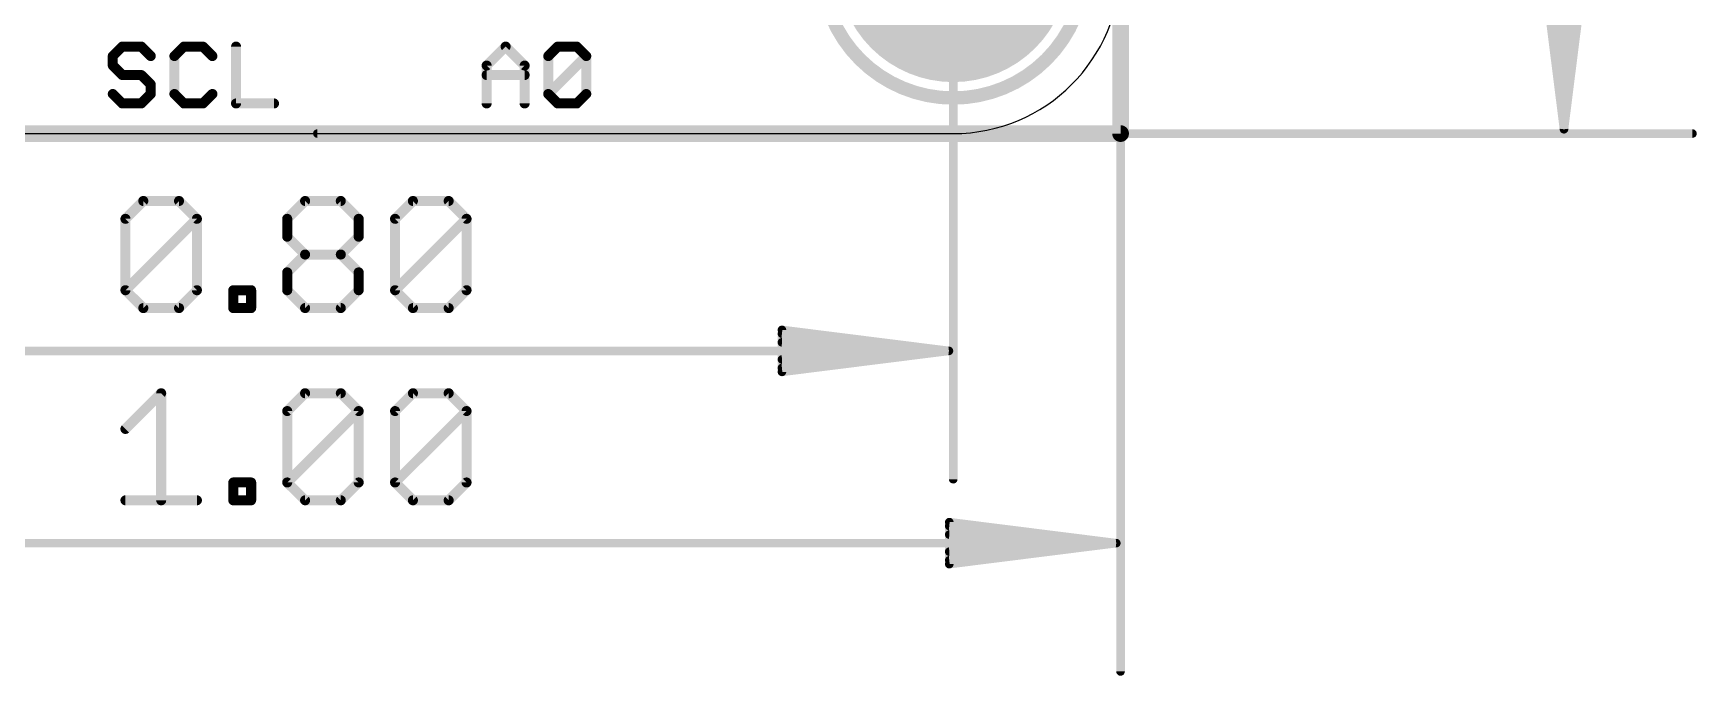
# Model space of a CAD drawing. Extents: x -3.8 to 34.1, y -8.2 to 17.9.
# Drawn here: x 8.9 to 34.15, y -8.24 to 1.52 of the extents above; entities that cross this region are included whole.
import ezdxf

# ---------------------------------------------------------------- set-up
doc = ezdxf.new("R2010")
doc.units = 0
for name, color, linetype in [('1', 12, 'CONTINUOUS'), ('16', 132, 'CONTINUOUS'), ('17', 110, 'CONTINUOUS'), ('20', 53, 'CONTINUOUS'), ('21', 53, 'CONTINUOUS'), ('47', 253, 'CONTINUOUS')]:
    doc.layers.add(name, color=color, linetype=linetype)

# ---------------------------------------------------------------- blocks, each defined once
blk = doc.blocks.new('ROUNDP')
at = {"const_width": 0.5}
blk.add_lwpolyline([(0, -0.25, 1), (0, 0.25, 1), (0, -0.25)], format="xyb", dxfattribs=at)

msp = doc.modelspace()

# ---------------------------------------------------------------- linework, layer by layer
at = {"layer": '1', "const_width": 0.254}
for points in [[(25.4, 17.78), (25.4, 0)], [(25.4, 0), (0, 0)]]:
    msp.add_lwpolyline(points, dxfattribs=at)
at = {"layer": '1', "const_width": 0.127}
for points in [[(25.3365, 0, 1), (25.4635, 0)], [(25.4, -0.0635, 1), (25.4, 0.0635)]]:
    msp.add_lwpolyline(points, format="xyb", dxfattribs=at)
at = {"layer": '16', "const_width": 0.254}
for points in [[(25.4, 17.78), (25.4, 0)], [(25.4, 0), (0, 0)]]:
    msp.add_lwpolyline(points, dxfattribs=at)
at = {"layer": '16', "const_width": 0.127}
for points in [[(25.3365, 0, 1), (25.4635, 0)], [(25.4, -0.0635, 1), (25.4, 0.0635)]]:
    msp.add_lwpolyline(points, format="xyb", dxfattribs=at)
at = {"layer": '20'}
msp.add_line((2.54, 0), (22.86, 0), dxfattribs=at)
msp.add_arc((22.86, 2.54), 2.54, 270, 0, dxfattribs=at)
at = {"layer": '21'}
for points, const_width in [([(22.86, 0.54, 1), (22.86, 4.54, 1), (22.86, 0.54)], 0.2032), ([(10.247, 1.3596, 1), (10.247, 1.2834)], 0.0762), ([(10.2739, 1.2946, 1), (10.22, 1.3485)], 0.0762), ([(10.562, 1.3485, 1), (10.5081, 1.2946)], 0.0762), ([(10.5351, 1.2834, 1), (10.5351, 1.3596)], 0.0762), ([(11.1825, 1.3596, 1), (11.1825, 1.2834)], 0.0762), ([(11.2094, 1.2946, 1), (11.1556, 1.3485)], 0.0762), ([(11.4976, 1.3485, 1), (11.4437, 1.2946)], 0.0762), ([(11.4706, 1.2834, 1), (11.4706, 1.3596)], 0.0762), ([(12.0121, 1.3215, 1), (11.9359, 1.3215)], 0.0762), ([(16.0927, 1.3485, 1), (16.0389, 1.2946)], 0.0762), ([(16.0927, 1.2946, 1), (16.0389, 1.3485)], 0.0762), ([(16.8573, 1.3596, 1), (16.8573, 1.2834)], 0.0762), ([(16.8842, 1.2946, 1), (16.8303, 1.3485)], 0.0762), ([(17.1723, 1.3485, 1), (17.1184, 1.2946)], 0.0762), ([(17.1454, 1.2834, 1), (17.1454, 1.3596)], 0.0762), ([(10.141, 1.1775, 1), (10.0648, 1.1775)], 0.0762), ([(10.076, 1.2044, 1), (10.1299, 1.1505)], 0.0762), ([(10.1299, 1.0604, 1), (10.076, 1.0065)], 0.0762), ([(10.0648, 1.0334, 1), (10.141, 1.0334)], 0.0762), ([(10.6522, 1.1505, 1), (10.7061, 1.2044)], 0.0762), ([(11.0765, 1.1775, 1), (11.0003, 1.1775)], 0.0762), ([(11.0115, 1.2044, 1), (11.0654, 1.1505)], 0.0762), ([(11.5877, 1.1505, 1), (11.6416, 1.2044)], 0.0762), ([(15.7507, 1.0604, 1), (15.8046, 1.0065)], 0.0762), ([(15.8158, 1.0334, 1), (15.7396, 1.0334)], 0.0762), ([(16.392, 1.0334, 1), (16.3158, 1.0334)], 0.0762), ([(16.327, 1.0065, 1), (16.3808, 1.0604)], 0.0762), ([(16.7513, 1.1775, 1), (16.6751, 1.1775)], 0.0762), ([(16.6863, 1.2044, 1), (16.7401, 1.1505)], 0.0762), ([(17.3275, 1.1775, 1), (17.2513, 1.1775)], 0.0762), ([(17.3164, 1.1505, 1), (17.2625, 1.2044)], 0.0762), ([(17.2625, 1.1505, 1), (17.3164, 1.2044)], 0.0762), ([(10.247, 0.9275, 1), (10.247, 0.8513)], 0.0762), ([(10.22, 0.8624, 1), (10.2739, 0.9163)], 0.0762), ([(10.562, 0.9163, 1), (10.5081, 0.8624)], 0.0762), ([(10.5351, 0.8513, 1), (10.5351, 0.9275)], 0.0762), ([(10.7172, 0.7453, 1), (10.641, 0.7453)], 0.0762), ([(10.6522, 0.7184, 1), (10.7061, 0.7723)], 0.0762), ([(15.7777, 0.9275, 1), (15.7777, 0.8513)], 0.0762), ([(16.3539, 0.8513, 1), (16.3539, 0.9275)], 0.0762), ([(10.1299, 0.6282, 1), (10.076, 0.5743)], 0.0762), ([(10.247, 0.4953, 1), (10.247, 0.4191)], 0.0762), ([(10.22, 0.4303, 1), (10.2739, 0.4841)], 0.0762), ([(10.5081, 0.4841, 1), (10.562, 0.4303)], 0.0762), ([(10.5351, 0.4191, 1), (10.5351, 0.4953)], 0.0762), ([(10.641, 0.6013, 1), (10.7172, 0.6013)], 0.0762), ([(10.7061, 0.5743, 1), (10.6522, 0.6282)], 0.0762), ([(11.0654, 0.6282, 1), (11.0115, 0.5743)], 0.0762), ([(11.0003, 0.6013, 1), (11.0765, 0.6013)], 0.0762), ([(11.1825, 0.4953, 1), (11.1825, 0.4191)], 0.0762), ([(11.1556, 0.4303, 1), (11.2094, 0.4841)], 0.0762), ([(11.4437, 0.4841, 1), (11.4976, 0.4303)], 0.0762), ([(11.4706, 0.4191, 1), (11.4706, 0.4953)], 0.0762), ([(11.6416, 0.5743, 1), (11.5877, 0.6282)], 0.0762), ([(11.974, 0.4953, 1), (11.974, 0.4191)], 0.0762), ([(12.5502, 0.4191, 1), (12.5502, 0.4953)], 0.0762), ([(16.7401, 0.6282, 1), (16.6863, 0.5743)], 0.0762), ([(16.6863, 0.6282, 1), (16.7401, 0.5743)], 0.0762), ([(16.6751, 0.6013, 1), (16.7513, 0.6013)], 0.0762), ([(16.8573, 0.4953, 1), (16.8573, 0.4191)], 0.0762), ([(16.8303, 0.4303, 1), (16.8842, 0.4841)], 0.0762), ([(17.1184, 0.4841, 1), (17.1723, 0.4303)], 0.0762), ([(17.1454, 0.4191, 1), (17.1454, 0.4953)], 0.0762), ([(17.2513, 0.6013, 1), (17.3275, 0.6013)], 0.0762), ([(17.3164, 0.5743, 1), (17.2625, 0.6282)], 0.0762), ([(11.9359, 0.4572, 1), (12.0121, 0.4572)], 0.0762), ([(15.7396, 0.4572, 1), (15.8158, 0.4572)], 0.0762), ([(16.3158, 0.4572, 1), (16.392, 0.4572)], 0.0762)]:
    msp.add_lwpolyline(points, format="xyb", dxfattribs=dict(at, const_width=const_width))
at = {"layer": '21', "const_width": 0.1524}
for points in [[(10.247, 1.3215), (10.1029, 1.1775)], [(10.5351, 1.3215), (10.247, 1.3215)], [(10.6791, 1.1775), (10.5351, 1.3215)], [(11.1825, 1.3215), (11.0384, 1.1775)], [(11.4706, 1.3215), (11.1825, 1.3215)], [(11.6147, 1.1775), (11.4706, 1.3215)], [(11.974, 1.3215), (11.974, 0.4572)], [(15.7777, 1.0334), (16.0658, 1.3215)], [(16.0658, 1.3215), (16.3539, 1.0334)], [(16.7132, 1.1775), (16.8573, 1.3215)], [(16.8573, 1.3215), (17.1454, 1.3215)], [(17.1454, 1.3215), (17.2894, 1.1775)], [(10.1029, 1.1775), (10.1029, 1.0334)], [(10.1029, 1.0334), (10.247, 0.8894)], [(11.0384, 1.1775), (11.0384, 0.6013)], [(15.7777, 0.4572), (15.7777, 1.0334)], [(16.3539, 1.0334), (16.3539, 0.4572)], [(16.7132, 0.6013), (16.7132, 1.1775)], [(16.7132, 0.6013), (17.2894, 1.1775)], [(17.2894, 1.1775), (17.2894, 0.6013)], [(10.247, 0.8894), (10.5351, 0.8894)], [(10.5351, 0.8894), (10.6791, 0.7453)], [(10.6791, 0.7453), (10.6791, 0.6013)], [(15.7777, 0.8894), (16.3539, 0.8894)], [(10.247, 0.4572), (10.1029, 0.6013)], [(10.5351, 0.4572), (10.247, 0.4572)], [(10.6791, 0.6013), (10.5351, 0.4572)], [(11.0384, 0.6013), (11.1825, 0.4572)], [(11.1825, 0.4572), (11.4706, 0.4572)], [(11.4706, 0.4572), (11.6147, 0.6013)], [(11.974, 0.4572), (12.5502, 0.4572)], [(16.8573, 0.4572), (16.7132, 0.6013)], [(17.1454, 0.4572), (16.8573, 0.4572)], [(17.2894, 0.6013), (17.1454, 0.4572)]]:
    msp.add_lwpolyline(points, dxfattribs=at)
at = {"layer": '47'}
for points, const_width in [([(32.131, 0.065), (32.131, 17.715)], 0.13), ([(25.4, 9.144), (25.4, -8.173)], 0.13), ([(22.86, 2.54), (22.86, -5.252)], 0.13), ([(32.131, 0.065), (31.8118, 2.6)], 0.13), ([(32.131, 0.065), (31.871, 2.6)], 0.13), ([(32.131, 0.065), (32.001, 2.6)], 0.13), ([(32.4502, 2.6), (32.131, 0.065)], 0.13), ([(32.261, 2.6), (32.131, 0.065)], 0.13), ([(32.391, 2.6), (32.131, 0.065)], 0.13), ([(13.208, 0), (34.081, 0)], 0.13), ([(10.2948, -1.2955), (10.566, -1.0243)], 0.1524), ([(10.566, -1.0243), (11.1083, -1.0243)], 0.1524), ([(11.1083, -1.0243), (11.3795, -1.2955)], 0.1524), ([(12.7505, -1.2955), (13.0217, -1.0243)], 0.1524), ([(13.0217, -1.0243), (13.564, -1.0243)], 0.1524), ([(13.564, -1.0243), (13.8352, -1.2955)], 0.1524), ([(14.3877, -1.2955), (14.6589, -1.0243)], 0.1524), ([(14.6589, -1.0243), (15.2012, -1.0243)], 0.1524), ([(15.2012, -1.0243), (15.4724, -1.2955)], 0.1524), ([(10.2948, -2.3801), (10.2948, -1.2955)], 0.1524), ([(10.2948, -2.3801), (11.3795, -1.2955)], 0.1524), ([(11.3795, -1.2955), (11.3795, -2.3801)], 0.1524), ([(12.7505, -1.5666), (12.7505, -1.2955)], 0.1524), ([(13.8352, -1.2955), (13.8352, -1.5666)], 0.1524), ([(14.3877, -2.3801), (14.3877, -1.2955)], 0.1524), ([(14.3877, -2.3801), (15.4724, -1.2955)], 0.1524), ([(15.4724, -1.2955), (15.4724, -2.3801)], 0.1524), ([(13.0217, -1.8378), (12.7505, -1.5666)], 0.1524), ([(13.8352, -1.5666), (13.564, -1.8378)], 0.1524), ([(12.7505, -2.109), (13.0217, -1.8378)], 0.1524), ([(13.0217, -1.8378), (13.564, -1.8378)], 0.1524), ([(13.564, -1.8378), (13.8352, -2.109)], 0.1524), ([(12.7505, -2.3801), (12.7505, -2.109)], 0.1524), ([(13.8352, -2.109), (13.8352, -2.3801)], 0.1524), ([(10.566, -2.6513), (10.2948, -2.3801)], 0.1524), ([(11.3795, -2.3801), (11.1083, -2.6513)], 0.1524), ([(11.932, -2.6513), (11.932, -2.3801)], 0.1524), ([(11.932, -2.3801), (12.2031, -2.3801)], 0.1524), ([(12.2031, -2.3801), (12.2031, -2.6513)], 0.1524), ([(13.0217, -2.6513), (12.7505, -2.3801)], 0.1524), ([(13.8352, -2.3801), (13.564, -2.6513)], 0.1524), ([(14.6589, -2.6513), (14.3877, -2.3801)], 0.1524), ([(15.4724, -2.3801), (15.2012, -2.6513)], 0.1524), ([(11.1083, -2.6513), (10.566, -2.6513)], 0.1524), ([(12.2031, -2.6513), (11.932, -2.6513)], 0.1524), ([(13.564, -2.6513), (13.0217, -2.6513)], 0.1524), ([(15.2012, -2.6513), (14.6589, -2.6513)], 0.1524), ([(22.795, -3.302), (20.26, -2.9828)], 0.13), ([(20.26, -2.9828), (20.26, -3.6212)], 0.13), ([(22.795, -3.302), (20.26, -3.042)], 0.13), ([(22.795, -3.302), (2.605, -3.302)], 0.13), ([(22.795, -3.302), (20.26, -3.172)], 0.13), ([(20.26, -3.6212), (22.795, -3.302)], 0.13), ([(20.26, -3.432), (22.795, -3.302)], 0.13), ([(20.26, -3.562), (22.795, -3.302)], 0.13), ([(10.2948, -4.4876), (10.8371, -3.9453)], 0.1524), ([(10.8371, -3.9453), (10.8371, -5.5723)], 0.1524), ([(12.7505, -4.2165), (13.0217, -3.9453)], 0.1524), ([(13.0217, -3.9453), (13.564, -3.9453)], 0.1524), ([(13.564, -3.9453), (13.8352, -4.2165)], 0.1524), ([(14.3877, -4.2165), (14.6589, -3.9453)], 0.1524), ([(14.6589, -3.9453), (15.2012, -3.9453)], 0.1524), ([(15.2012, -3.9453), (15.4724, -4.2165)], 0.1524), ([(12.7505, -5.3011), (12.7505, -4.2165)], 0.1524), ([(12.7505, -5.3011), (13.8352, -4.2165)], 0.1524), ([(13.8352, -4.2165), (13.8352, -5.3011)], 0.1524), ([(14.3877, -5.3011), (14.3877, -4.2165)], 0.1524), ([(14.3877, -5.3011), (15.4724, -4.2165)], 0.1524), ([(15.4724, -4.2165), (15.4724, -5.3011)], 0.1524), ([(11.932, -5.5723), (11.932, -5.3011)], 0.1524), ([(11.932, -5.3011), (12.2031, -5.3011)], 0.1524), ([(12.2031, -5.3011), (12.2031, -5.5723)], 0.1524), ([(13.0217, -5.5723), (12.7505, -5.3011)], 0.1524), ([(13.8352, -5.3011), (13.564, -5.5723)], 0.1524), ([(14.6589, -5.5723), (14.3877, -5.3011)], 0.1524), ([(15.4724, -5.3011), (15.2012, -5.5723)], 0.1524), ([(10.2948, -5.5723), (11.3795, -5.5723)], 0.1524), ([(12.2031, -5.5723), (11.932, -5.5723)], 0.1524), ([(13.564, -5.5723), (13.0217, -5.5723)], 0.1524), ([(15.2012, -5.5723), (14.6589, -5.5723)], 0.1524), ([(25.335, -6.223), (22.8, -5.9038)], 0.13), ([(22.8, -5.9038), (22.8, -6.5422)], 0.13), ([(25.335, -6.223), (22.8, -5.963)], 0.13), ([(25.335, -6.223), (22.8, -6.093)], 0.13), ([(25.335, -6.223), (0.065, -6.223)], 0.13), ([(22.8, -6.5422), (25.335, -6.223)], 0.13), ([(22.8, -6.353), (25.335, -6.223)], 0.13), ([(22.8, -6.483), (25.335, -6.223)], 0.13)]:
    msp.add_lwpolyline(points, dxfattribs=dict(at, const_width=const_width))
for points, const_width in [([(13.208, 0.0325, 1), (13.208, -0.0325)], 0.065), ([(32.0988, 0.0691, 1), (32.1632, 0.0609)], 0.065), ([(32.0987, 0.0683, 1), (32.1633, 0.0617)], 0.065), ([(32.0985, 0.0633, 1), (32.1635, 0.0667)], 0.065), ([(32.0985, 0.0667, 1), (32.1635, 0.0633)], 0.065), ([(32.0985, 0.065, 1), (32.1635, 0.065)], 0.065), ([(32.0987, 0.0617, 1), (32.1633, 0.0683)], 0.065), ([(32.0988, 0.0609, 1), (32.1632, 0.0691)], 0.065), ([(34.081, -0.0325, 1), (34.081, 0.0325)], 0.065), ([(10.566, -0.9862, 1), (10.566, -1.0624)], 0.0762), ([(10.5929, -1.0513, 1), (10.539, -0.9974)], 0.0762), ([(11.1352, -0.9974, 1), (11.0814, -1.0513)], 0.0762), ([(11.1083, -1.0624, 1), (11.1083, -0.9862)], 0.0762), ([(13.0217, -0.9862, 1), (13.0217, -1.0624)], 0.0762), ([(13.0486, -1.0513, 1), (12.9948, -0.9974)], 0.0762), ([(13.591, -0.9974, 1), (13.5371, -1.0513)], 0.0762), ([(13.564, -1.0624, 1), (13.564, -0.9862)], 0.0762), ([(14.6589, -0.9862, 1), (14.6589, -1.0624)], 0.0762), ([(14.6858, -1.0513, 1), (14.6319, -0.9974)], 0.0762), ([(15.2281, -0.9974, 1), (15.1743, -1.0513)], 0.0762), ([(15.2012, -1.0624, 1), (15.2012, -0.9862)], 0.0762), ([(10.3329, -1.2955, 1), (10.2567, -1.2955)], 0.0762), ([(10.2679, -1.2685, 1), (10.3218, -1.3224)], 0.0762), ([(11.4176, -1.2955, 1), (11.3414, -1.2955)], 0.0762), ([(11.4064, -1.3224, 1), (11.3525, -1.2685)], 0.0762), ([(11.3525, -1.3224, 1), (11.4064, -1.2685)], 0.0762), ([(12.7886, -1.2955, 1), (12.7124, -1.2955)], 0.0762), ([(12.7236, -1.2685, 1), (12.7775, -1.3224)], 0.0762), ([(13.8733, -1.2955, 1), (13.7971, -1.2955)], 0.0762), ([(13.8083, -1.3224, 1), (13.8621, -1.2685)], 0.0762), ([(14.4258, -1.2955, 1), (14.3496, -1.2955)], 0.0762), ([(14.3608, -1.2685, 1), (14.4146, -1.3224)], 0.0762), ([(15.5105, -1.2955, 1), (15.4343, -1.2955)], 0.0762), ([(15.4993, -1.3224, 1), (15.4454, -1.2685)], 0.0762), ([(15.4454, -1.3224, 1), (15.4993, -1.2685)], 0.0762), ([(12.7775, -1.5397, 1), (12.7236, -1.5936)], 0.0762), ([(13.8621, -1.5936, 1), (13.8083, -1.5397)], 0.0762), ([(12.7124, -1.5666, 1), (12.7886, -1.5666)], 0.0762), ([(13.0217, -1.7997, 1), (13.0217, -1.8759)], 0.0762), ([(13.0486, -1.8647, 1), (12.9948, -1.8109)], 0.0762), ([(13.591, -1.8109, 1), (13.5371, -1.8647)], 0.0762), ([(13.564, -1.8759, 1), (13.564, -1.7997)], 0.0762), ([(13.7971, -1.5666, 1), (13.8733, -1.5666)], 0.0762), ([(12.9948, -1.8647, 1), (13.0486, -1.8109)], 0.0762), ([(13.5371, -1.8109, 1), (13.591, -1.8647)], 0.0762), ([(12.7886, -2.109, 1), (12.7124, -2.109)], 0.0762), ([(12.7236, -2.082, 1), (12.7775, -2.1359)], 0.0762), ([(13.8733, -2.109, 1), (13.7971, -2.109)], 0.0762), ([(13.8083, -2.1359, 1), (13.8621, -2.082)], 0.0762), ([(10.3218, -2.3532, 1), (10.2679, -2.4071)], 0.0762), ([(10.2679, -2.3532, 1), (10.3218, -2.4071)], 0.0762), ([(10.2567, -2.3801, 1), (10.3329, -2.3801)], 0.0762), ([(11.3414, -2.3801, 1), (11.4176, -2.3801)], 0.0762), ([(11.4064, -2.4071, 1), (11.3525, -2.3532)], 0.0762), ([(11.9701, -2.3801, 1), (11.8939, -2.3801)], 0.0762), ([(11.932, -2.342, 1), (11.932, -2.4182)], 0.0762), ([(12.2412, -2.3801, 1), (12.165, -2.3801)], 0.0762), ([(12.2031, -2.4182, 1), (12.2031, -2.342)], 0.0762), ([(12.7775, -2.3532, 1), (12.7236, -2.4071)], 0.0762), ([(12.7124, -2.3801, 1), (12.7886, -2.3801)], 0.0762), ([(13.7971, -2.3801, 1), (13.8733, -2.3801)], 0.0762), ([(13.8621, -2.4071, 1), (13.8083, -2.3532)], 0.0762), ([(14.4146, -2.3532, 1), (14.3608, -2.4071)], 0.0762), ([(14.3608, -2.3532, 1), (14.4146, -2.4071)], 0.0762), ([(14.3496, -2.3801, 1), (14.4258, -2.3801)], 0.0762), ([(15.4343, -2.3801, 1), (15.5105, -2.3801)], 0.0762), ([(15.4993, -2.4071, 1), (15.4454, -2.3532)], 0.0762), ([(10.566, -2.6132, 1), (10.566, -2.6894)], 0.0762), ([(10.539, -2.6782, 1), (10.5929, -2.6244)], 0.0762), ([(11.0814, -2.6244, 1), (11.1352, -2.6782)], 0.0762), ([(11.1083, -2.6894, 1), (11.1083, -2.6132)], 0.0762), ([(11.932, -2.6132, 1), (11.932, -2.6894)], 0.0762), ([(11.8939, -2.6513, 1), (11.9701, -2.6513)], 0.0762), ([(12.165, -2.6513, 1), (12.2412, -2.6513)], 0.0762), ([(12.2031, -2.6894, 1), (12.2031, -2.6132)], 0.0762), ([(13.0217, -2.6132, 1), (13.0217, -2.6894)], 0.0762), ([(12.9948, -2.6782, 1), (13.0486, -2.6244)], 0.0762), ([(13.5371, -2.6244, 1), (13.591, -2.6782)], 0.0762), ([(13.564, -2.6894, 1), (13.564, -2.6132)], 0.0762), ([(14.6589, -2.6132, 1), (14.6589, -2.6894)], 0.0762), ([(14.6319, -2.6782, 1), (14.6858, -2.6244)], 0.0762), ([(15.1743, -2.6244, 1), (15.2281, -2.6782)], 0.0762), ([(15.2012, -2.6894, 1), (15.2012, -2.6132)], 0.0762), ([(20.2641, -2.9505, 1), (20.2559, -3.015)], 0.065), ([(20.2925, -2.9828, 1), (20.2275, -2.9828)], 0.065), ([(20.2633, -3.0097, 1), (20.2567, -3.0743)], 0.065), ([(20.2617, -3.1395, 1), (20.2583, -3.2045)], 0.065), ([(22.7991, -3.3342, 1), (22.7909, -3.2698)], 0.065), ([(22.7909, -3.3342, 1), (22.7991, -3.2698)], 0.065), ([(22.7983, -3.3343, 1), (22.7917, -3.2697)], 0.065), ([(22.7917, -3.3343, 1), (22.7983, -3.2697)], 0.065), ([(22.7933, -3.3345, 1), (22.7967, -3.2695)], 0.065), ([(22.7967, -3.3345, 1), (22.7933, -3.2695)], 0.065), ([(22.795, -3.3345, 1), (22.795, -3.2695)], 0.065), ([(20.2583, -3.3995, 1), (20.2617, -3.4645)], 0.065), ([(20.2567, -3.5297, 1), (20.2633, -3.5943)], 0.065), ([(20.2559, -3.589, 1), (20.2641, -3.6535)], 0.065), ([(20.2275, -3.6212, 1), (20.2925, -3.6212)], 0.065), ([(10.8752, -3.9453, 1), (10.799, -3.9453)], 0.0762), ([(10.8641, -3.9723, 1), (10.8102, -3.9184)], 0.0762), ([(13.0217, -3.9072, 1), (13.0217, -3.9834)], 0.0762), ([(13.0486, -3.9723, 1), (12.9948, -3.9184)], 0.0762), ([(13.591, -3.9184, 1), (13.5371, -3.9723)], 0.0762), ([(13.564, -3.9834, 1), (13.564, -3.9072)], 0.0762), ([(14.6589, -3.9072, 1), (14.6589, -3.9834)], 0.0762), ([(14.6858, -3.9723, 1), (14.6319, -3.9184)], 0.0762), ([(15.2281, -3.9184, 1), (15.1743, -3.9723)], 0.0762), ([(15.2012, -3.9834, 1), (15.2012, -3.9072)], 0.0762), ([(12.7886, -4.2165, 1), (12.7124, -4.2165)], 0.0762), ([(12.7236, -4.1895, 1), (12.7775, -4.2434)], 0.0762), ([(13.8733, -4.2165, 1), (13.7971, -4.2165)], 0.0762), ([(13.8621, -4.2434, 1), (13.8083, -4.1895)], 0.0762), ([(13.8083, -4.2434, 1), (13.8621, -4.1895)], 0.0762), ([(14.4258, -4.2165, 1), (14.3496, -4.2165)], 0.0762), ([(14.3608, -4.1895, 1), (14.4146, -4.2434)], 0.0762), ([(15.5105, -4.2165, 1), (15.4343, -4.2165)], 0.0762), ([(15.4993, -4.2434, 1), (15.4454, -4.1895)], 0.0762), ([(15.4454, -4.2434, 1), (15.4993, -4.1895)], 0.0762), ([(10.2679, -4.4607, 1), (10.3218, -4.5146)], 0.0762), ([(11.9701, -5.3011, 1), (11.8939, -5.3011)], 0.0762), ([(11.932, -5.263, 1), (11.932, -5.3392)], 0.0762), ([(12.2412, -5.3011, 1), (12.165, -5.3011)], 0.0762), ([(12.2031, -5.3392, 1), (12.2031, -5.263)], 0.0762), ([(12.7775, -5.2742, 1), (12.7236, -5.3281)], 0.0762), ([(12.7236, -5.2742, 1), (12.7775, -5.3281)], 0.0762), ([(12.7124, -5.3011, 1), (12.7886, -5.3011)], 0.0762), ([(13.7971, -5.3011, 1), (13.8733, -5.3011)], 0.0762), ([(13.8621, -5.3281, 1), (13.8083, -5.2742)], 0.0762), ([(14.4146, -5.2742, 1), (14.3608, -5.3281)], 0.0762), ([(14.3608, -5.2742, 1), (14.4146, -5.3281)], 0.0762), ([(14.3496, -5.3011, 1), (14.4258, -5.3011)], 0.0762), ([(15.4343, -5.3011, 1), (15.5105, -5.3011)], 0.0762), ([(15.4993, -5.3281, 1), (15.4454, -5.2742)], 0.0762), ([(22.8275, -5.252, 1), (22.8925, -5.252)], 0.065), ([(10.2948, -5.5342, 1), (10.2948, -5.6104)], 0.0762), ([(10.799, -5.5723, 1), (10.8752, -5.5723)], 0.0762), ([(11.3795, -5.6104, 1), (11.3795, -5.5342)], 0.0762), ([(11.932, -5.5342, 1), (11.932, -5.6104)], 0.0762), ([(11.8939, -5.5723, 1), (11.9701, -5.5723)], 0.0762), ([(12.165, -5.5723, 1), (12.2412, -5.5723)], 0.0762), ([(12.2031, -5.6104, 1), (12.2031, -5.5342)], 0.0762), ([(13.0217, -5.5342, 1), (13.0217, -5.6104)], 0.0762), ([(12.9948, -5.5992, 1), (13.0486, -5.5454)], 0.0762), ([(13.5371, -5.5454, 1), (13.591, -5.5992)], 0.0762), ([(13.564, -5.6104, 1), (13.564, -5.5342)], 0.0762), ([(14.6589, -5.5342, 1), (14.6589, -5.6104)], 0.0762), ([(14.6319, -5.5992, 1), (14.6858, -5.5454)], 0.0762), ([(15.1743, -5.5454, 1), (15.2281, -5.5992)], 0.0762), ([(15.2012, -5.6104, 1), (15.2012, -5.5342)], 0.0762), ([(22.8041, -5.8715, 1), (22.7959, -5.936)], 0.065), ([(22.8325, -5.9038, 1), (22.7675, -5.9038)], 0.065), ([(22.8033, -5.9307, 1), (22.7967, -5.9953)], 0.065), ([(22.8017, -6.0605, 1), (22.7983, -6.1255)], 0.065), ([(22.7983, -6.3205, 1), (22.8017, -6.3855)], 0.065), ([(25.3391, -6.2552, 1), (25.3309, -6.1908)], 0.065), ([(25.3309, -6.2552, 1), (25.3391, -6.1908)], 0.065), ([(25.3383, -6.2553, 1), (25.3317, -6.1907)], 0.065), ([(25.3317, -6.2553, 1), (25.3383, -6.1907)], 0.065), ([(25.3333, -6.2555, 1), (25.3367, -6.1905)], 0.065), ([(25.3367, -6.2555, 1), (25.3333, -6.1905)], 0.065), ([(25.335, -6.2555, 1), (25.335, -6.1905)], 0.065), ([(22.7967, -6.4507, 1), (22.8033, -6.5153)], 0.065), ([(22.7959, -6.51, 1), (22.8041, -6.5745)], 0.065), ([(22.7675, -6.5422, 1), (22.8325, -6.5422)], 0.065), ([(25.3675, -8.173, 1), (25.4325, -8.173)], 0.065)]:
    msp.add_lwpolyline(points, format="xyb", dxfattribs=dict(at, const_width=const_width))

# ---------------------------------------------------------------- block references
at = {"layer": '17', "xscale": 3.516, "yscale": 3.516}
msp.add_blockref('ROUNDP', (22.86, 2.54), dxfattribs=at)
msp.add_blockref('ROUNDP', (22.86, 2.54), dxfattribs=at)

doc.saveas('drawing.dxf')
